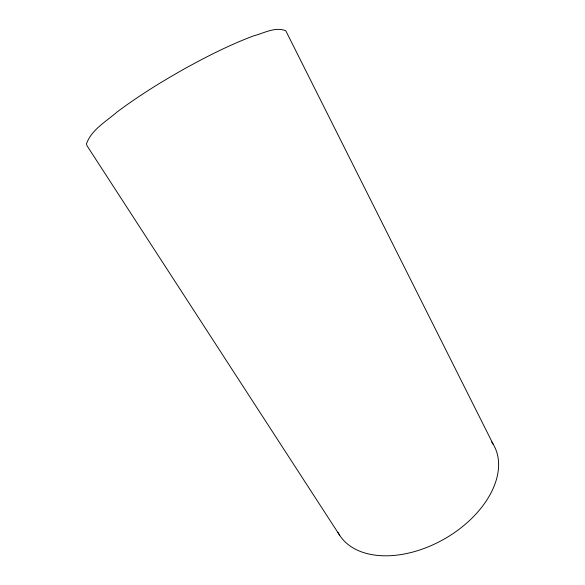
<?xml version="1.0" encoding="UTF-8"?>
<svg xmlns="http://www.w3.org/2000/svg" width="585" height="585" viewBox="0 0 585 585"><rect width="100%" height="100%" fill="white"/><g stroke="black" fill="none" stroke-linecap="round" stroke-linejoin="round"><path stroke-width="0.88" d="M339.746 535.407L86.989 145.709L86.485 143.815C91.479 129.673 106.112 121.592 116.89 112.123C138.352 96.064 161.175 81.922 184.524 68.796C206.863 56.445 229.708 44.84 253.634 35.868C263.791 33.228 275.352 26.449 285.787 30.756L493.118 444.103M491.707 441.946A89.271 57.235 -29.8 0 1 445.975 538.039A89.271 57.235 -29.8 0 1 337.998 532.445"/></g></svg>
